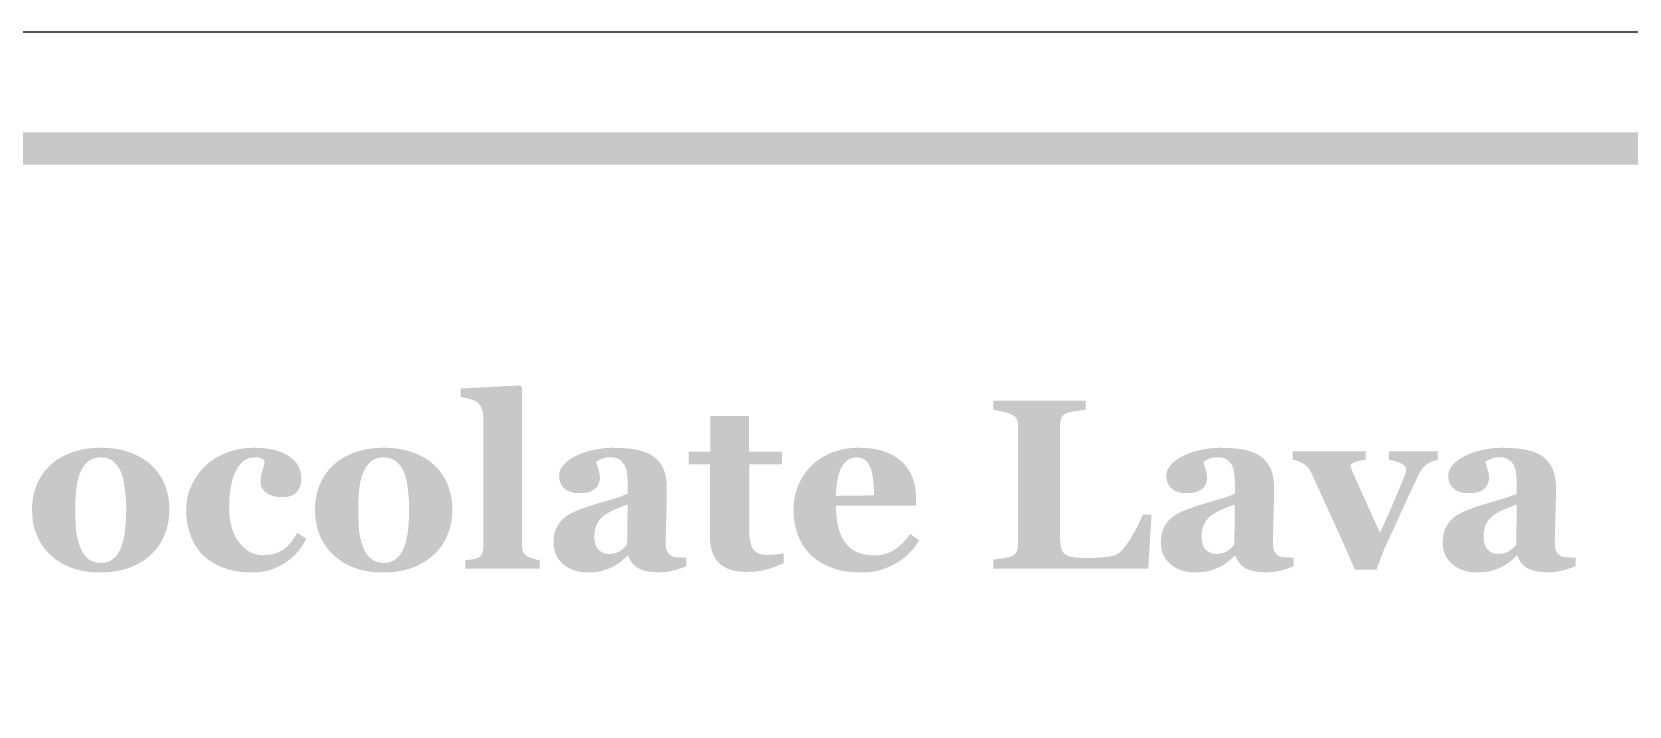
# Model space of a CAD drawing. Header units: millimetres. Extents: x 6 to 294, y 109 to 451.
# Drawn here: x 216.31 to 236.07, y 381.5 to 389.84 of the extents above; entities that cross this region are included whole.
import ezdxf

# ---------------------------------------------------------------- set-up
doc = ezdxf.new("R2010")
doc.units = ezdxf.units.MM
doc.layers.add('CUT', color=1, linetype='Continuous')
doc.layers.add('RASTER', color=7, linetype='Continuous')

msp = doc.modelspace()

# ---------------------------------------------------------------- hatches: boundary and pattern name
at = {"layer": 'RASTER'}
h = msp.add_hatch(color=7, dxfattribs=at)
h.paths.add_polyline_path([(191.207, 386.4), (191.241, 386.916), (191.344, 387.362), (191.516, 387.741), (191.757, 388.05), (192.066, 388.291), (192.444, 388.463), (192.891, 388.566), (193.407, 388.6), (250.607, 388.6), (251.122, 388.566), (251.569, 388.463), (251.947, 388.291), (252.257, 388.05), (252.497, 387.741), (252.669, 387.362), (252.772, 386.916), (252.807, 386.4), (252.807, 373.2), (252.772, 372.684), (252.669, 372.237), (252.497, 371.859), (252.257, 371.55), (251.947, 371.309), (251.569, 371.138), (251.122, 371.034), (250.607, 371), (193.407, 371), (192.891, 371.034), (192.444, 371.138), (192.066, 371.309), (191.757, 371.55), (191.516, 371.859), (191.344, 372.237), (191.241, 372.684), (191.207, 373.2)])
h.paths.add_polyline_path([(191.607, 386.4), (191.607, 373.2), (191.635, 372.778), (191.719, 372.413), (191.86, 372.103), (192.057, 371.85), (192.31, 371.653), (192.619, 371.513), (192.985, 371.428), (193.407, 371.4), (250.607, 371.4), (251.028, 371.428), (251.394, 371.513), (251.703, 371.653), (251.957, 371.85), (252.153, 372.103), (252.294, 372.413), (252.378, 372.778), (252.407, 373.2), (252.407, 386.4), (252.378, 386.822), (252.294, 387.188), (252.153, 387.497), (251.957, 387.75), (251.703, 387.947), (251.394, 388.088), (251.028, 388.172), (250.607, 388.2), (193.407, 388.2), (192.985, 388.172), (192.619, 388.088), (192.31, 387.947), (192.057, 387.75), (191.86, 387.497), (191.719, 387.188), (191.635, 386.822), (191.607, 386.4)], flags=0)
for points in [[(222.592, 383.2), (221.673, 383.2), (221.673, 383.307), (221.683, 383.308), (221.692, 383.308), (221.702, 383.309), (221.711, 383.31), (221.72, 383.311), (221.729, 383.312), (221.738, 383.313), (221.747, 383.314), (221.756, 383.315), (221.765, 383.317), (221.773, 383.318), (221.781, 383.32), (221.789, 383.322), (221.797, 383.324), (221.804, 383.326), (221.811, 383.329), (221.822, 383.334), (221.833, 383.339), (221.842, 383.344), (221.85, 383.35), (221.858, 383.357), (221.864, 383.364), (221.87, 383.371), (221.875, 383.379), (221.879, 383.388), (221.882, 383.397), (221.885, 383.407), (221.887, 383.418), (221.889, 383.429), (221.891, 383.441), (221.891, 383.453), (221.892, 383.467), (221.892, 385.09), (221.891, 385.103), (221.89, 385.117), (221.888, 385.13), (221.886, 385.143), (221.883, 385.156), (221.879, 385.169), (221.874, 385.181), (221.869, 385.193), (221.863, 385.204), (221.857, 385.215), (221.85, 385.225), (221.842, 385.235), (221.834, 385.244), (221.826, 385.252), (221.817, 385.259), (221.808, 385.265), (221.8, 385.27), (221.792, 385.275), (221.782, 385.28), (221.771, 385.284), (221.76, 385.289), (221.747, 385.293), (221.734, 385.298), (221.719, 385.302), (221.705, 385.306), (221.691, 385.31), (221.677, 385.313), (221.664, 385.316), (221.651, 385.318), (221.638, 385.32), (221.626, 385.322), (221.615, 385.323), (221.615, 385.429), (222.352, 385.468), (222.374, 385.444), (222.374, 383.486), (222.374, 383.472), (222.375, 383.46), (222.376, 383.448), (222.378, 383.437), (222.381, 383.426), (222.384, 383.416), (222.388, 383.406), (222.393, 383.398), (222.398, 383.39), (222.404, 383.382), (222.41, 383.375), (222.417, 383.368), (222.426, 383.361), (222.434, 383.355), (222.444, 383.35), (222.454, 383.345), (222.461, 383.342), (222.469, 383.339), (222.476, 383.336), (222.484, 383.333), (222.492, 383.33), (222.5, 383.327), (222.508, 383.324), (222.516, 383.322), (222.524, 383.319), (222.532, 383.317), (222.541, 383.315), (222.551, 383.313), (222.56, 383.311), (222.571, 383.309), (222.581, 383.308), (222.592, 383.307)], [(230.161, 383.867), (230.12, 383.2), (228.205, 383.2), (228.205, 383.314), (228.218, 383.315), (228.232, 383.317), (228.246, 383.318), (228.261, 383.32), (228.276, 383.322), (228.292, 383.324), (228.308, 383.326), (228.325, 383.328), (228.342, 383.331), (228.357, 383.333), (228.37, 383.335), (228.382, 383.338), (228.393, 383.34), (228.402, 383.342), (228.41, 383.344), (228.416, 383.346), (228.429, 383.352), (228.44, 383.358), (228.451, 383.364), (228.461, 383.371), (228.469, 383.378), (228.477, 383.386), (228.484, 383.395), (228.489, 383.404), (228.494, 383.413), (228.498, 383.423), (228.502, 383.434), (228.505, 383.445), (228.507, 383.457), (228.508, 383.47), (228.509, 383.483), (228.51, 383.497), (228.51, 384.964), (228.509, 384.977), (228.509, 384.989), (228.507, 385.001), (228.506, 385.012), (228.503, 385.022), (228.501, 385.032), (228.497, 385.042), (228.494, 385.051), (228.489, 385.059), (228.483, 385.068), (228.475, 385.076), (228.466, 385.084), (228.456, 385.091), (228.444, 385.099), (228.431, 385.106), (228.416, 385.113), (228.404, 385.118), (228.392, 385.123), (228.379, 385.127), (228.366, 385.132), (228.352, 385.136), (228.338, 385.139), (228.323, 385.143), (228.307, 385.146), (228.291, 385.149), (228.277, 385.152), (228.263, 385.154), (228.25, 385.157), (228.237, 385.159), (228.226, 385.161), (228.215, 385.163), (228.205, 385.164), (228.205, 385.279), (229.346, 385.279), (229.346, 385.164), (229.334, 385.163), (229.322, 385.162), (229.309, 385.161), (229.295, 385.159), (229.281, 385.157), (229.266, 385.156), (229.251, 385.154), (229.236, 385.152), (229.22, 385.15), (229.205, 385.147), (229.19, 385.145), (229.176, 385.142), (229.163, 385.139), (229.149, 385.136), (229.137, 385.133), (229.125, 385.129), (229.111, 385.124), (229.099, 385.118), (229.087, 385.112), (229.077, 385.105), (229.068, 385.097), (229.061, 385.089), (229.054, 385.08), (229.049, 385.07), (229.044, 385.06), (229.04, 385.049), (229.037, 385.038), (229.035, 385.027), (229.032, 385.015), (229.031, 385.003), (229.03, 384.991), (229.03, 384.978), (229.03, 383.612), (229.03, 383.588), (229.031, 383.566), (229.032, 383.545), (229.033, 383.525), (229.035, 383.507), (229.037, 383.49), (229.04, 383.474), (229.043, 383.459), (229.047, 383.446), (229.051, 383.433), (229.056, 383.422), (229.062, 383.411), (229.069, 383.401), (229.077, 383.392), (229.085, 383.384), (229.094, 383.377), (229.104, 383.371), (229.115, 383.365), (229.127, 383.359), (229.14, 383.354), (229.154, 383.35), (229.168, 383.347), (229.184, 383.344), (229.2, 383.341), (229.218, 383.339), (229.238, 383.338), (229.259, 383.336), (229.282, 383.335), (229.306, 383.334), (229.332, 383.334), (229.359, 383.333), (229.389, 383.333), (229.418, 383.334), (229.447, 383.334), (229.476, 383.335), (229.504, 383.337), (229.533, 383.339), (229.561, 383.341), (229.589, 383.344), (229.616, 383.347), (229.643, 383.351), (229.668, 383.356), (229.691, 383.362), (229.711, 383.369), (229.73, 383.377), (229.747, 383.387), (229.762, 383.397), (229.775, 383.408), (229.794, 383.428), (229.813, 383.449), (229.832, 383.473), (229.851, 383.498), (229.87, 383.525), (229.889, 383.554), (229.909, 383.585), (229.928, 383.618), (229.948, 383.652), (229.966, 383.685), (229.983, 383.717), (229.999, 383.748), (230.014, 383.779), (230.028, 383.809), (230.041, 383.838), (230.054, 383.867)], [(225.609, 383.267), (225.586, 383.257), (225.562, 383.247), (225.537, 383.238), (225.512, 383.228), (225.487, 383.219), (225.461, 383.21), (225.435, 383.202), (225.409, 383.193), (225.381, 383.186), (225.352, 383.179), (225.322, 383.173), (225.29, 383.169), (225.257, 383.165), (225.222, 383.163), (225.186, 383.161), (225.148, 383.16), (225.093, 383.162), (225.041, 383.167), (224.993, 383.176), (224.949, 383.188), (224.908, 383.204), (224.871, 383.223), (224.838, 383.246), (224.809, 383.272), (224.783, 383.301), (224.76, 383.333), (224.741, 383.369), (224.726, 383.407), (224.714, 383.448), (224.705, 383.492), (224.7, 383.54), (224.698, 383.59), (224.698, 384.489), (224.435, 384.489), (224.435, 384.647), (224.704, 384.647), (224.704, 385.091), (225.18, 385.091), (225.18, 384.647), (225.59, 384.647), (225.59, 384.489), (225.183, 384.489), (225.183, 383.686), (225.184, 383.645), (225.186, 383.607), (225.19, 383.572), (225.195, 383.54), (225.202, 383.511), (225.21, 383.485), (225.22, 383.463), (225.231, 383.443), (225.244, 383.426), (225.259, 383.412), (225.277, 383.399), (225.297, 383.389), (225.32, 383.381), (225.345, 383.376), (225.372, 383.373), (225.401, 383.371), (225.412, 383.371), (225.423, 383.372), (225.435, 383.372), (225.449, 383.373), (225.463, 383.374), (225.478, 383.375), (225.494, 383.376), (225.511, 383.377), (225.528, 383.379), (225.544, 383.38), (225.558, 383.382), (225.571, 383.383), (225.583, 383.385), (225.593, 383.387), (225.602, 383.389), (225.609, 383.39)], [(219.035, 383.153), (218.985, 383.154), (218.936, 383.157), (218.889, 383.161), (218.843, 383.168), (218.799, 383.176), (218.756, 383.186), (218.715, 383.199), (218.676, 383.212), (218.637, 383.228), (218.601, 383.245), (218.566, 383.263), (218.533, 383.283), (218.502, 383.303), (218.472, 383.326), (218.445, 383.349), (218.418, 383.374), (218.394, 383.401), (218.371, 383.429), (218.35, 383.458), (218.33, 383.488), (218.312, 383.519), (218.296, 383.552), (218.281, 383.585), (218.268, 383.62), (218.256, 383.656), (218.246, 383.693), (218.237, 383.73), (218.23, 383.769), (218.225, 383.808), (218.221, 383.848), (218.219, 383.888), (218.218, 383.929), (218.219, 383.967), (218.222, 384.005), (218.226, 384.042), (218.233, 384.078), (218.241, 384.114), (218.252, 384.15), (218.264, 384.185), (218.279, 384.22), (218.294, 384.253), (218.312, 384.286), (218.33, 384.318), (218.35, 384.349), (218.371, 384.378), (218.394, 384.407), (218.418, 384.435), (218.443, 384.461), (218.471, 384.487), (218.5, 384.512), (218.531, 384.535), (218.563, 384.557), (218.597, 384.578), (218.633, 384.597), (218.67, 384.615), (218.709, 384.632), (218.749, 384.647), (218.791, 384.66), (218.833, 384.671), (218.876, 384.68), (218.921, 384.687), (218.966, 384.692), (219.013, 384.695), (219.06, 384.696), (219.126, 384.694), (219.188, 384.689), (219.246, 384.681), (219.301, 384.67), (219.353, 384.656), (219.401, 384.638), (219.445, 384.618), (219.486, 384.594), (219.523, 384.567), (219.555, 384.538), (219.582, 384.507), (219.604, 384.474), (219.621, 384.439), (219.633, 384.401), (219.641, 384.361), (219.643, 384.319), (219.642, 384.293), (219.64, 384.269), (219.635, 384.246), (219.629, 384.224), (219.621, 384.203), (219.612, 384.184), (219.6, 384.166), (219.587, 384.149), (219.572, 384.134), (219.555, 384.121), (219.534, 384.11), (219.512, 384.101), (219.486, 384.094), (219.459, 384.089), (219.428, 384.086), (219.395, 384.085), (219.369, 384.086), (219.343, 384.088), (219.318, 384.092), (219.295, 384.098), (219.272, 384.105), (219.251, 384.114), (219.231, 384.125), (219.212, 384.138), (219.194, 384.151), (219.179, 384.166), (219.167, 384.182), (219.156, 384.198), (219.148, 384.216), (219.142, 384.235), (219.139, 384.254), (219.138, 384.275), (219.138, 384.293), (219.139, 384.311), (219.141, 384.329), (219.144, 384.347), (219.147, 384.364), (219.151, 384.382), (219.156, 384.4), (219.161, 384.417), (219.167, 384.434), (219.172, 384.45), (219.176, 384.465), (219.18, 384.479), (219.183, 384.492), (219.186, 384.504), (219.188, 384.515), (219.189, 384.524), (219.185, 384.531), (219.18, 384.537), (219.176, 384.542), (219.171, 384.547), (219.165, 384.552), (219.16, 384.557), (219.154, 384.561), (219.148, 384.565), (219.141, 384.568), (219.134, 384.571), (219.125, 384.573), (219.116, 384.575), (219.106, 384.576), (219.095, 384.578), (219.083, 384.578), (219.07, 384.578), (219.054, 384.578), (219.038, 384.576), (219.022, 384.574), (219.007, 384.571), (218.992, 384.566), (218.978, 384.561), (218.964, 384.555), (218.95, 384.548), (218.937, 384.539), (218.924, 384.529), (218.911, 384.518), (218.898, 384.505), (218.885, 384.491), (218.873, 384.475), (218.861, 384.458), (218.849, 384.439), (218.838, 384.42), (218.828, 384.4), (218.818, 384.377), (218.808, 384.354), (218.799, 384.328), (218.791, 384.301), (218.784, 384.273), (218.777, 384.243), (218.77, 384.211), (218.765, 384.178), (218.76, 384.144), (218.756, 384.107), (218.753, 384.07), (218.751, 384.03), (218.75, 383.99), (218.749, 383.947), (218.751, 383.883), (218.757, 383.823), (218.767, 383.766), (218.78, 383.712), (218.797, 383.661), (218.818, 383.613), (218.843, 383.568), (218.872, 383.527), (218.903, 383.489), (218.936, 383.457), (218.97, 383.429), (219.006, 383.407), (219.043, 383.389), (219.082, 383.377), (219.122, 383.369), (219.164, 383.367), (219.204, 383.368), (219.241, 383.372), (219.277, 383.377), (219.31, 383.385), (219.341, 383.395), (219.37, 383.408), (219.398, 383.423), (219.423, 383.44), (219.446, 383.459), (219.469, 383.48), (219.492, 383.502), (219.513, 383.527), (219.534, 383.554), (219.555, 383.582), (219.574, 383.613), (219.593, 383.645), (219.703, 383.569), (219.691, 383.547), (219.679, 383.525), (219.667, 383.504), (219.653, 383.484), (219.639, 383.463), (219.625, 383.444), (219.61, 383.425), (219.595, 383.406), (219.579, 383.388), (219.562, 383.37), (219.544, 383.353), (219.525, 383.336), (219.506, 383.32), (219.486, 383.304), (219.465, 383.289), (219.444, 383.275), (219.421, 383.26), (219.397, 383.247), (219.374, 383.234), (219.351, 383.222), (219.327, 383.211), (219.304, 383.201), (219.28, 383.192), (219.256, 383.184), (219.232, 383.177), (219.207, 383.17), (219.181, 383.165), (219.153, 383.161), (219.125, 383.157), (219.096, 383.155), (219.066, 383.154), (219.035, 383.153)], [(233.703, 384.546), (233.686, 384.543), (233.67, 384.539), (233.654, 384.534), (233.638, 384.529), (233.622, 384.522), (233.606, 384.514), (233.59, 384.506), (233.574, 384.496), (233.559, 384.486), (233.545, 384.474), (233.531, 384.461), (233.517, 384.446), (233.505, 384.43), (233.493, 384.412), (233.482, 384.394), (233.471, 384.373), (233.446, 384.32), (233.42, 384.266), (233.395, 384.212), (233.37, 384.159), (233.344, 384.105), (233.319, 384.05), (233.295, 383.996), (233.27, 383.942), (233.245, 383.888), (233.221, 383.834), (233.196, 383.781), (233.172, 383.728), (233.148, 383.675), (233.123, 383.623), (233.1, 383.572), (233.076, 383.521), (233.068, 383.505), (233.061, 383.488), (233.053, 383.47), (233.044, 383.45), (233.036, 383.43), (233.027, 383.409), (233.018, 383.386), (233.009, 383.363), (233, 383.339), (232.991, 383.315), (232.983, 383.293), (232.975, 383.27), (232.967, 383.249), (232.96, 383.227), (232.953, 383.207), (232.947, 383.187), (232.677, 383.187), (232.636, 383.283), (232.596, 383.374), (232.558, 383.461), (232.521, 383.545), (232.486, 383.624), (232.452, 383.699), (232.42, 383.769), (232.389, 383.836), (232.359, 383.901), (232.329, 383.967), (232.298, 384.034), (232.267, 384.103), (232.235, 384.173), (232.202, 384.244), (232.17, 384.316), (232.137, 384.389), (232.128, 384.406), (232.119, 384.422), (232.109, 384.437), (232.097, 384.451), (232.085, 384.464), (232.071, 384.476), (232.057, 384.488), (232.041, 384.498), (232.024, 384.507), (232.008, 384.516), (231.992, 384.523), (231.975, 384.53), (231.958, 384.535), (231.942, 384.54), (231.925, 384.544), (231.908, 384.546), (231.908, 384.653), (232.811, 384.653), (232.811, 384.546), (232.798, 384.546), (232.785, 384.544), (232.771, 384.542), (232.756, 384.54), (232.741, 384.537), (232.726, 384.533), (232.71, 384.529), (232.693, 384.524), (232.678, 384.519), (232.664, 384.513), (232.652, 384.507), (232.643, 384.501), (232.635, 384.494), (232.63, 384.487), (232.627, 384.479), (232.626, 384.471), (232.626, 384.469), (232.626, 384.467), (232.627, 384.464), (232.627, 384.46), (232.628, 384.457), (232.629, 384.453), (232.63, 384.449), (232.632, 384.445), (232.633, 384.441), (232.635, 384.436), (232.637, 384.431), (232.638, 384.426), (232.64, 384.421), (232.642, 384.416), (232.644, 384.411), (232.646, 384.406), (232.659, 384.376), (232.673, 384.344), (232.688, 384.308), (232.705, 384.27), (232.724, 384.228), (232.744, 384.183), (232.765, 384.136), (232.788, 384.085), (232.812, 384.032), (232.836, 383.979), (232.86, 383.925), (232.885, 383.87), (232.91, 383.814), (232.936, 383.758), (232.962, 383.701), (232.988, 383.644), (233.006, 383.684), (233.024, 383.723), (233.042, 383.763), (233.059, 383.802), (233.077, 383.841), (233.094, 383.88), (233.111, 383.918), (233.128, 383.957), (233.145, 383.996), (233.163, 384.038), (233.182, 384.083), (233.202, 384.131), (233.223, 384.181), (233.245, 384.234), (233.268, 384.289), (233.292, 384.347), (233.296, 384.356), (233.298, 384.364), (233.301, 384.371), (233.303, 384.379), (233.305, 384.386), (233.306, 384.392), (233.307, 384.398), (233.308, 384.404), (233.308, 384.409), (233.309, 384.414), (233.309, 384.419), (233.309, 384.422), (233.31, 384.426), (233.31, 384.429), (233.31, 384.431), (233.31, 384.433), (233.31, 384.44), (233.308, 384.446), (233.306, 384.452), (233.304, 384.458), (233.3, 384.464), (233.296, 384.469), (233.29, 384.474), (233.284, 384.48), (233.278, 384.484), (233.271, 384.489), (233.264, 384.494), (233.256, 384.498), (233.249, 384.502), (233.241, 384.506), (233.232, 384.51), (233.224, 384.514), (233.215, 384.518), (233.205, 384.521), (233.197, 384.524), (233.188, 384.527), (233.179, 384.529), (233.17, 384.532), (233.162, 384.534), (233.153, 384.536), (233.145, 384.538), (233.137, 384.539), (233.13, 384.541), (233.123, 384.542), (233.116, 384.543), (233.109, 384.544), (233.103, 384.545), (233.098, 384.546), (233.098, 384.653), (233.703, 384.653)]]:
    msp.add_hatch(color=7, dxfattribs=at).paths.add_polyline_path(points)
h = msp.add_hatch(color=7, dxfattribs=at)
h.paths.add_polyline_path([(217.787, 384.48), (217.813, 384.454), (217.838, 384.427), (217.861, 384.399), (217.883, 384.369), (217.903, 384.338), (217.921, 384.306), (217.938, 384.273), (217.953, 384.239), (217.966, 384.203), (217.978, 384.167), (217.987, 384.13), (217.995, 384.092), (218.002, 384.054), (218.006, 384.014), (218.009, 383.975), (218.01, 383.934), (218.009, 383.894), (218.006, 383.854), (218.002, 383.815), (217.996, 383.776), (217.988, 383.738), (217.978, 383.7), (217.967, 383.663), (217.953, 383.627), (217.938, 383.592), (217.922, 383.557), (217.904, 383.525), (217.884, 383.493), (217.863, 383.463), (217.84, 383.434), (217.815, 383.406), (217.789, 383.38), (217.759, 383.354), (217.728, 383.328), (217.695, 383.305), (217.662, 383.283), (217.626, 383.263), (217.59, 383.244), (217.552, 383.227), (217.512, 383.212), (217.472, 383.198), (217.429, 383.186), (217.386, 383.176), (217.34, 383.168), (217.294, 383.161), (217.246, 383.157), (217.196, 383.154), (217.145, 383.153), (217.101, 383.154), (217.058, 383.156), (217.015, 383.16), (216.974, 383.166), (216.933, 383.173), (216.893, 383.182), (216.855, 383.192), (216.817, 383.204), (216.78, 383.218), (216.744, 383.233), (216.709, 383.25), (216.675, 383.268), (216.642, 383.289), (216.611, 383.31), (216.58, 383.333), (216.551, 383.358), (216.524, 383.383), (216.498, 383.41), (216.474, 383.438), (216.451, 383.468), (216.43, 383.499), (216.41, 383.531), (216.392, 383.565), (216.375, 383.601), (216.36, 383.637), (216.347, 383.675), (216.336, 383.714), (216.327, 383.754), (216.32, 383.794), (216.315, 383.836), (216.312, 383.879), (216.311, 383.924), (216.311, 383.967), (216.314, 384.009), (216.318, 384.05), (216.325, 384.09), (216.333, 384.128), (216.342, 384.165), (216.354, 384.202), (216.367, 384.236), (216.382, 384.27), (216.399, 384.303), (216.417, 384.335), (216.437, 384.366), (216.459, 384.396), (216.483, 384.425), (216.509, 384.453), (216.536, 384.48), (216.564, 384.505), (216.593, 384.529), (216.625, 384.551), (216.657, 384.571), (216.691, 384.59), (216.727, 384.608), (216.764, 384.624), (216.803, 384.639), (216.844, 384.652), (216.885, 384.664), (216.928, 384.674), (216.972, 384.682), (217.017, 384.688), (217.063, 384.692), (217.11, 384.695), (217.159, 384.696), (217.209, 384.695), (217.258, 384.692), (217.306, 384.688), (217.351, 384.682), (217.396, 384.674), (217.439, 384.664), (217.48, 384.652), (217.52, 384.639), (217.558, 384.624), (217.595, 384.608), (217.63, 384.59), (217.665, 384.571), (217.697, 384.551), (217.729, 384.529), (217.759, 384.505), (217.787, 384.48)])
h.paths.add_polyline_path([(217.412, 383.465), (217.42, 383.486), (217.427, 383.508), (217.434, 383.532), (217.44, 383.556), (217.446, 383.581), (217.451, 383.608), (217.456, 383.636), (217.46, 383.664), (217.463, 383.694), (217.466, 383.725), (217.469, 383.758), (217.471, 383.791), (217.473, 383.826), (217.474, 383.862), (217.475, 383.899), (217.475, 383.937), (217.475, 383.963), (217.474, 383.99), (217.473, 384.018), (217.471, 384.047), (217.469, 384.076), (217.467, 384.107), (217.464, 384.139), (217.46, 384.171), (217.457, 384.203), (217.452, 384.234), (217.447, 384.262), (217.442, 384.289), (217.436, 384.314), (217.43, 384.338), (217.424, 384.359), (217.416, 384.379), (217.407, 384.402), (217.397, 384.423), (217.386, 384.443), (217.375, 384.462), (217.362, 384.479), (217.349, 384.495), (217.334, 384.51), (217.319, 384.524), (217.303, 384.537), (217.286, 384.547), (217.268, 384.556), (217.249, 384.564), (217.228, 384.57), (217.207, 384.574), (217.185, 384.576), (217.162, 384.577), (217.136, 384.576), (217.112, 384.573), (217.089, 384.569), (217.068, 384.563), (217.048, 384.555), (217.029, 384.545), (217.012, 384.533), (216.995, 384.52), (216.98, 384.505), (216.966, 384.489), (216.953, 384.472), (216.94, 384.454), (216.929, 384.435), (216.918, 384.415), (216.908, 384.394), (216.899, 384.372), (216.892, 384.351), (216.885, 384.328), (216.879, 384.305), (216.873, 384.281), (216.868, 384.256), (216.864, 384.231), (216.86, 384.204), (216.857, 384.176), (216.854, 384.148), (216.852, 384.12), (216.85, 384.091), (216.848, 384.062), (216.847, 384.033), (216.846, 384.003), (216.845, 383.973), (216.845, 383.943), (216.845, 383.904), (216.846, 383.866), (216.847, 383.831), (216.848, 383.797), (216.849, 383.765), (216.851, 383.734), (216.853, 383.705), (216.855, 383.678), (216.858, 383.652), (216.862, 383.626), (216.867, 383.6), (216.873, 383.573), (216.88, 383.547), (216.887, 383.521), (216.896, 383.494), (216.905, 383.468), (216.914, 383.446), (216.924, 383.425), (216.935, 383.405), (216.946, 383.387), (216.959, 383.369), (216.972, 383.353), (216.987, 383.338), (217.002, 383.325), (217.018, 383.312), (217.036, 383.301), (217.054, 383.292), (217.073, 383.285), (217.094, 383.279), (217.115, 383.275), (217.138, 383.273), (217.162, 383.272), (217.183, 383.273), (217.204, 383.275), (217.224, 383.279), (217.243, 383.284), (217.262, 383.291), (217.279, 383.299), (217.296, 383.309), (217.312, 383.321), (217.328, 383.334), (217.342, 383.348), (217.356, 383.364), (217.369, 383.381), (217.381, 383.4), (217.392, 383.42), (217.403, 383.442), (217.412, 383.465)], flags=0)
h = msp.add_hatch(color=7, dxfattribs=at)
h.paths.add_polyline_path([(221.288, 384.48), (221.314, 384.454), (221.339, 384.427), (221.362, 384.399), (221.384, 384.369), (221.404, 384.338), (221.422, 384.306), (221.439, 384.273), (221.454, 384.239), (221.467, 384.203), (221.479, 384.167), (221.488, 384.13), (221.496, 384.092), (221.503, 384.054), (221.507, 384.014), (221.51, 383.975), (221.511, 383.934), (221.51, 383.894), (221.507, 383.854), (221.503, 383.815), (221.497, 383.776), (221.489, 383.738), (221.479, 383.7), (221.468, 383.663), (221.454, 383.627), (221.439, 383.592), (221.423, 383.557), (221.405, 383.525), (221.385, 383.493), (221.364, 383.463), (221.34, 383.434), (221.316, 383.406), (221.29, 383.38), (221.26, 383.354), (221.229, 383.328), (221.196, 383.305), (221.163, 383.283), (221.127, 383.263), (221.091, 383.244), (221.053, 383.227), (221.013, 383.212), (220.973, 383.198), (220.93, 383.186), (220.887, 383.176), (220.841, 383.168), (220.795, 383.161), (220.747, 383.157), (220.697, 383.154), (220.646, 383.153), (220.602, 383.154), (220.559, 383.156), (220.516, 383.16), (220.475, 383.166), (220.434, 383.173), (220.394, 383.182), (220.356, 383.192), (220.318, 383.204), (220.281, 383.218), (220.245, 383.233), (220.21, 383.25), (220.176, 383.268), (220.143, 383.289), (220.112, 383.31), (220.081, 383.333), (220.052, 383.358), (220.025, 383.383), (219.999, 383.41), (219.975, 383.438), (219.952, 383.468), (219.931, 383.499), (219.911, 383.531), (219.893, 383.565), (219.876, 383.601), (219.861, 383.637), (219.848, 383.675), (219.837, 383.714), (219.828, 383.754), (219.821, 383.794), (219.816, 383.836), (219.813, 383.879), (219.812, 383.924), (219.812, 383.967), (219.815, 384.009), (219.819, 384.05), (219.826, 384.09), (219.834, 384.128), (219.843, 384.165), (219.855, 384.202), (219.868, 384.236), (219.883, 384.27), (219.9, 384.303), (219.918, 384.335), (219.938, 384.366), (219.96, 384.396), (219.984, 384.425), (220.01, 384.453), (220.037, 384.48), (220.065, 384.505), (220.094, 384.529), (220.125, 384.551), (220.158, 384.571), (220.192, 384.59), (220.228, 384.608), (220.265, 384.624), (220.304, 384.639), (220.345, 384.652), (220.386, 384.664), (220.429, 384.674), (220.473, 384.682), (220.518, 384.688), (220.564, 384.692), (220.611, 384.695), (220.66, 384.696), (220.71, 384.695), (220.759, 384.692), (220.807, 384.688), (220.852, 384.682), (220.897, 384.674), (220.94, 384.664), (220.981, 384.652), (221.021, 384.639), (221.059, 384.624), (221.096, 384.608), (221.131, 384.59), (221.166, 384.571), (221.198, 384.551), (221.23, 384.529), (221.26, 384.505), (221.288, 384.48)])
h.paths.add_polyline_path([(220.913, 383.465), (220.921, 383.486), (220.928, 383.508), (220.935, 383.532), (220.941, 383.556), (220.947, 383.581), (220.952, 383.608), (220.957, 383.636), (220.961, 383.664), (220.964, 383.694), (220.967, 383.725), (220.97, 383.758), (220.972, 383.791), (220.974, 383.826), (220.975, 383.862), (220.976, 383.899), (220.976, 383.937), (220.976, 383.963), (220.975, 383.99), (220.974, 384.018), (220.972, 384.047), (220.97, 384.076), (220.968, 384.107), (220.965, 384.139), (220.961, 384.171), (220.958, 384.203), (220.953, 384.234), (220.948, 384.262), (220.943, 384.289), (220.937, 384.314), (220.931, 384.338), (220.925, 384.359), (220.917, 384.379), (220.908, 384.402), (220.898, 384.423), (220.887, 384.443), (220.876, 384.462), (220.863, 384.479), (220.849, 384.495), (220.835, 384.51), (220.82, 384.524), (220.804, 384.537), (220.787, 384.547), (220.769, 384.556), (220.75, 384.564), (220.729, 384.57), (220.708, 384.574), (220.686, 384.576), (220.663, 384.577), (220.637, 384.576), (220.613, 384.573), (220.59, 384.569), (220.569, 384.563), (220.549, 384.555), (220.53, 384.545), (220.513, 384.533), (220.496, 384.52), (220.481, 384.505), (220.467, 384.489), (220.454, 384.472), (220.441, 384.454), (220.43, 384.435), (220.419, 384.415), (220.409, 384.394), (220.4, 384.372), (220.393, 384.351), (220.386, 384.328), (220.38, 384.305), (220.374, 384.281), (220.369, 384.256), (220.365, 384.231), (220.361, 384.204), (220.358, 384.176), (220.355, 384.148), (220.353, 384.12), (220.351, 384.091), (220.349, 384.062), (220.348, 384.033), (220.347, 384.003), (220.346, 383.973), (220.346, 383.943), (220.346, 383.904), (220.347, 383.866), (220.348, 383.831), (220.349, 383.797), (220.35, 383.765), (220.352, 383.734), (220.354, 383.705), (220.356, 383.678), (220.359, 383.652), (220.363, 383.626), (220.368, 383.6), (220.374, 383.573), (220.381, 383.547), (220.388, 383.521), (220.397, 383.494), (220.406, 383.468), (220.415, 383.446), (220.425, 383.425), (220.436, 383.405), (220.447, 383.387), (220.46, 383.369), (220.473, 383.353), (220.488, 383.338), (220.503, 383.325), (220.519, 383.312), (220.537, 383.301), (220.555, 383.292), (220.574, 383.285), (220.595, 383.279), (220.616, 383.275), (220.639, 383.273), (220.663, 383.272), (220.684, 383.273), (220.705, 383.275), (220.725, 383.279), (220.744, 383.284), (220.763, 383.291), (220.78, 383.299), (220.797, 383.309), (220.813, 383.321), (220.829, 383.334), (220.843, 383.348), (220.857, 383.364), (220.87, 383.381), (220.882, 383.4), (220.893, 383.42), (220.903, 383.442), (220.913, 383.465)], flags=0)
h = msp.add_hatch(color=7, dxfattribs=at)
h.paths.add_polyline_path([(224.407, 383.231), (224.39, 383.224), (224.373, 383.217), (224.355, 383.211), (224.336, 383.204), (224.317, 383.198), (224.297, 383.191), (224.276, 383.185), (224.254, 383.179), (224.232, 383.174), (224.21, 383.169), (224.187, 383.165), (224.164, 383.162), (224.141, 383.159), (224.117, 383.158), (224.093, 383.156), (224.068, 383.156), (224.025, 383.157), (223.984, 383.159), (223.947, 383.164), (223.912, 383.169), (223.88, 383.177), (223.852, 383.186), (223.826, 383.197), (223.803, 383.21), (223.783, 383.224), (223.764, 383.239), (223.747, 383.256), (223.732, 383.275), (223.718, 383.294), (223.706, 383.316), (223.696, 383.338), (223.687, 383.363), (223.679, 383.363), (223.666, 383.35), (223.654, 383.339), (223.642, 383.327), (223.63, 383.316), (223.618, 383.306), (223.606, 383.296), (223.594, 383.287), (223.583, 383.278), (223.571, 383.269), (223.559, 383.261), (223.547, 383.253), (223.535, 383.245), (223.522, 383.238), (223.51, 383.231), (223.497, 383.224), (223.484, 383.218), (223.467, 383.21), (223.45, 383.203), (223.433, 383.196), (223.416, 383.19), (223.4, 383.184), (223.383, 383.179), (223.367, 383.174), (223.351, 383.17), (223.335, 383.166), (223.316, 383.163), (223.296, 383.161), (223.275, 383.158), (223.252, 383.157), (223.227, 383.156), (223.201, 383.155), (223.173, 383.155), (223.132, 383.156), (223.091, 383.161), (223.053, 383.169), (223.016, 383.18), (222.98, 383.194), (222.946, 383.211), (222.914, 383.231), (222.883, 383.255), (222.855, 383.281), (222.831, 383.309), (222.81, 383.339), (222.793, 383.372), (222.78, 383.406), (222.771, 383.442), (222.765, 383.48), (222.763, 383.521), (222.764, 383.544), (222.765, 383.567), (222.767, 383.588), (222.77, 383.609), (222.773, 383.629), (222.778, 383.648), (222.783, 383.666), (222.79, 383.683), (222.796, 383.699), (222.804, 383.715), (222.812, 383.73), (222.821, 383.745), (222.831, 383.76), (222.841, 383.774), (222.852, 383.788), (222.864, 383.801), (222.875, 383.812), (222.887, 383.823), (222.899, 383.833), (222.912, 383.843), (222.925, 383.853), (222.938, 383.862), (222.952, 383.87), (222.966, 383.878), (222.981, 383.886), (222.996, 383.893), (223.011, 383.901), (223.027, 383.908), (223.043, 383.915), (223.059, 383.922), (223.076, 383.929), (223.093, 383.935), (223.127, 383.947), (223.162, 383.96), (223.199, 383.972), (223.238, 383.985), (223.278, 383.997), (223.32, 384.01), (223.364, 384.023), (223.409, 384.036), (223.454, 384.049), (223.495, 384.061), (223.534, 384.073), (223.569, 384.085), (223.601, 384.096), (223.63, 384.108), (223.656, 384.118), (223.679, 384.129), (223.679, 384.269), (223.679, 384.279), (223.678, 384.289), (223.678, 384.3), (223.677, 384.312), (223.676, 384.324), (223.675, 384.337), (223.674, 384.351), (223.673, 384.366), (223.671, 384.381), (223.669, 384.395), (223.667, 384.408), (223.664, 384.421), (223.66, 384.434), (223.657, 384.445), (223.652, 384.457), (223.648, 384.467), (223.642, 384.479), (223.636, 384.49), (223.629, 384.5), (223.622, 384.51), (223.613, 384.52), (223.604, 384.529), (223.594, 384.538), (223.583, 384.546), (223.572, 384.554), (223.56, 384.56), (223.547, 384.566), (223.533, 384.57), (223.518, 384.574), (223.502, 384.576), (223.485, 384.578), (223.468, 384.578), (223.452, 384.578), (223.437, 384.577), (223.422, 384.576), (223.409, 384.574), (223.395, 384.571), (223.383, 384.568), (223.371, 384.564), (223.36, 384.56), (223.35, 384.556), (223.34, 384.551), (223.33, 384.546), (223.321, 384.542), (223.313, 384.537), (223.305, 384.532), (223.297, 384.528), (223.291, 384.523), (223.292, 384.515), (223.294, 384.506), (223.296, 384.496), (223.299, 384.486), (223.302, 384.474), (223.306, 384.462), (223.311, 384.448), (223.315, 384.433), (223.32, 384.418), (223.324, 384.404), (223.328, 384.389), (223.331, 384.374), (223.333, 384.36), (223.335, 384.346), (223.336, 384.332), (223.336, 384.318), (223.336, 384.311), (223.335, 384.304), (223.334, 384.297), (223.333, 384.29), (223.331, 384.282), (223.328, 384.273), (223.326, 384.265), (223.323, 384.255), (223.319, 384.246), (223.315, 384.238), (223.311, 384.23), (223.307, 384.222), (223.302, 384.215), (223.296, 384.208), (223.291, 384.202), (223.285, 384.196), (223.276, 384.189), (223.267, 384.182), (223.258, 384.176), (223.249, 384.17), (223.239, 384.165), (223.23, 384.16), (223.22, 384.155), (223.209, 384.151), (223.198, 384.147), (223.186, 384.144), (223.172, 384.141), (223.156, 384.139), (223.14, 384.137), (223.121, 384.136), (223.102, 384.135), (223.081, 384.135), (223.051, 384.135), (223.023, 384.138), (222.997, 384.143), (222.973, 384.149), (222.951, 384.158), (222.93, 384.168), (222.912, 384.18), (222.895, 384.194), (222.88, 384.209), (222.867, 384.226), (222.857, 384.243), (222.848, 384.262), (222.841, 384.282), (222.836, 384.303), (222.833, 384.325), (222.832, 384.348), (222.833, 384.369), (222.836, 384.388), (222.841, 384.408), (222.848, 384.426), (222.857, 384.444), (222.869, 384.462), (222.882, 384.479), (222.897, 384.496), (222.914, 384.512), (222.932, 384.527), (222.95, 384.541), (222.97, 384.555), (222.99, 384.568), (223.011, 384.581), (223.033, 384.592), (223.056, 384.603), (223.08, 384.614), (223.104, 384.624), (223.129, 384.633), (223.155, 384.642), (223.182, 384.651), (223.21, 384.658), (223.239, 384.665), (223.269, 384.671), (223.298, 384.677), (223.327, 384.682), (223.356, 384.686), (223.384, 384.69), (223.412, 384.692), (223.439, 384.694), (223.465, 384.695), (223.491, 384.696), (223.526, 384.695), (223.561, 384.695), (223.594, 384.693), (223.627, 384.691), (223.66, 384.689), (223.691, 384.686), (223.722, 384.683), (223.752, 384.679), (223.781, 384.674), (223.81, 384.668), (223.838, 384.661), (223.865, 384.653), (223.891, 384.644), (223.917, 384.633), (223.942, 384.622), (223.966, 384.609), (223.988, 384.596), (224.009, 384.581), (224.029, 384.564), (224.047, 384.546), (224.065, 384.527), (224.081, 384.506), (224.096, 384.484), (224.11, 384.46), (224.123, 384.435), (224.133, 384.408), (224.143, 384.379), (224.15, 384.348), (224.156, 384.316), (224.16, 384.281), (224.163, 384.245), (224.164, 384.206), (224.163, 384.164), (224.163, 384.12), (224.163, 384.074), (224.162, 384.025), (224.161, 383.975), (224.16, 383.923), (224.159, 383.87), (224.157, 383.814), (224.155, 383.759), (224.154, 383.71), (224.153, 383.665), (224.152, 383.626), (224.151, 383.591), (224.151, 383.561), (224.15, 383.535), (224.15, 383.515), (224.151, 383.499), (224.152, 383.484), (224.153, 383.469), (224.155, 383.456), (224.158, 383.443), (224.161, 383.432), (224.166, 383.421), (224.17, 383.411), (224.175, 383.402), (224.181, 383.393), (224.188, 383.385), (224.195, 383.378), (224.203, 383.371), (224.212, 383.365), (224.221, 383.359), (224.231, 383.354), (224.238, 383.351), (224.245, 383.349), (224.254, 383.346), (224.263, 383.344), (224.273, 383.343), (224.284, 383.342), (224.296, 383.341), (224.309, 383.34), (224.323, 383.339), (224.335, 383.339), (224.348, 383.339), (224.36, 383.338), (224.372, 383.338), (224.384, 383.338), (224.396, 383.338), (224.407, 383.338)])
h.paths.add_polyline_path([(223.679, 383.994), (223.658, 383.987), (223.638, 383.98), (223.617, 383.972), (223.597, 383.964), (223.577, 383.956), (223.556, 383.948), (223.536, 383.939), (223.516, 383.93), (223.496, 383.921), (223.478, 383.912), (223.46, 383.903), (223.443, 383.893), (223.427, 383.884), (223.412, 383.874), (223.398, 383.865), (223.384, 383.855), (223.371, 383.844), (223.359, 383.833), (223.347, 383.821), (223.336, 383.808), (223.326, 383.795), (223.316, 383.78), (223.307, 383.766), (223.299, 383.75), (223.292, 383.734), (223.286, 383.717), (223.281, 383.699), (223.276, 383.681), (223.273, 383.662), (223.27, 383.642), (223.269, 383.621), (223.269, 383.6), (223.269, 383.572), (223.272, 383.547), (223.276, 383.523), (223.282, 383.501), (223.289, 383.482), (223.298, 383.464), (223.308, 383.448), (223.321, 383.434), (223.334, 383.422), (223.348, 383.412), (223.363, 383.403), (223.379, 383.396), (223.395, 383.39), (223.412, 383.386), (223.43, 383.384), (223.449, 383.383), (223.468, 383.384), (223.487, 383.385), (223.505, 383.388), (223.522, 383.391), (223.538, 383.396), (223.553, 383.402), (223.568, 383.408), (223.581, 383.416), (223.594, 383.425), (223.606, 383.434), (223.619, 383.443), (223.63, 383.453), (223.641, 383.463), (223.652, 383.474), (223.663, 383.486), (223.673, 383.497)], flags=0)
h = msp.add_hatch(color=7, dxfattribs=at)
h.paths.add_polyline_path([(227.287, 383.55), (227.273, 383.529), (227.26, 383.509), (227.245, 383.489), (227.23, 383.469), (227.214, 383.449), (227.198, 383.43), (227.181, 383.411), (227.163, 383.393), (227.144, 383.374), (227.125, 383.357), (227.106, 383.34), (227.085, 383.324), (227.064, 383.308), (227.043, 383.294), (227.021, 383.279), (226.998, 383.266), (226.973, 383.252), (226.949, 383.24), (226.924, 383.228), (226.899, 383.217), (226.874, 383.207), (226.85, 383.198), (226.825, 383.189), (226.8, 383.182), (226.774, 383.175), (226.747, 383.169), (226.72, 383.164), (226.692, 383.16), (226.662, 383.157), (226.632, 383.155), (226.601, 383.154), (226.569, 383.153), (226.516, 383.154), (226.464, 383.157), (226.415, 383.162), (226.367, 383.169), (226.321, 383.177), (226.277, 383.188), (226.235, 383.2), (226.195, 383.215), (226.156, 383.231), (226.119, 383.248), (226.084, 383.267), (226.051, 383.287), (226.019, 383.308), (225.989, 383.331), (225.961, 383.355), (225.935, 383.38), (225.91, 383.407), (225.887, 383.435), (225.865, 383.463), (225.845, 383.494), (225.827, 383.525), (225.81, 383.557), (225.795, 383.591), (225.781, 383.626), (225.77, 383.661), (225.759, 383.698), (225.751, 383.735), (225.744, 383.773), (225.738, 383.812), (225.734, 383.851), (225.732, 383.891), (225.731, 383.932), (225.732, 383.97), (225.734, 384.006), (225.739, 384.043), (225.745, 384.079), (225.752, 384.114), (225.762, 384.15), (225.773, 384.184), (225.786, 384.219), (225.8, 384.253), (225.816, 384.285), (225.834, 384.317), (225.852, 384.348), (225.873, 384.378), (225.894, 384.407), (225.917, 384.435), (225.942, 384.463), (225.968, 384.488), (225.995, 384.512), (226.024, 384.535), (226.054, 384.557), (226.087, 384.577), (226.121, 384.596), (226.156, 384.614), (226.193, 384.631), (226.232, 384.646), (226.271, 384.659), (226.312, 384.67), (226.354, 384.679), (226.397, 384.687), (226.441, 384.692), (226.486, 384.695), (226.532, 384.696), (226.582, 384.695), (226.63, 384.692), (226.676, 384.689), (226.719, 384.683), (226.76, 384.676), (226.799, 384.668), (226.835, 384.657), (226.869, 384.646), (226.901, 384.633), (226.932, 384.619), (226.962, 384.603), (226.99, 384.586), (227.016, 384.569), (227.041, 384.55), (227.065, 384.529), (227.087, 384.508), (227.108, 384.487), (227.126, 384.464), (227.144, 384.441), (227.16, 384.417), (227.174, 384.392), (227.187, 384.366), (227.199, 384.339), (227.209, 384.311), (227.218, 384.283), (227.226, 384.254), (227.232, 384.224), (227.238, 384.195), (227.242, 384.165), (227.245, 384.135), (227.246, 384.104), (227.247, 384.073), (227.247, 383.978), (226.257, 383.978), (226.259, 383.905), (226.264, 383.837), (226.273, 383.773), (226.286, 383.713), (226.302, 383.659), (226.322, 383.608), (226.345, 383.562), (226.373, 383.521), (226.404, 383.484), (226.439, 383.452), (226.478, 383.425), (226.522, 383.403), (226.57, 383.386), (226.623, 383.374), (226.679, 383.367), (226.74, 383.364), (226.774, 383.365), (226.807, 383.369), (226.84, 383.375), (226.871, 383.383), (226.901, 383.394), (226.931, 383.406), (226.96, 383.422), (226.988, 383.44), (227.015, 383.459), (227.041, 383.48), (227.066, 383.502), (227.09, 383.525), (227.113, 383.55), (227.134, 383.575), (227.155, 383.602), (227.175, 383.631)])
h.paths.add_polyline_path([(226.727, 384.107), (226.727, 384.129), (226.726, 384.151), (226.726, 384.173), (226.725, 384.196), (226.724, 384.218), (226.722, 384.241), (226.72, 384.264), (226.718, 384.287), (226.716, 384.309), (226.713, 384.331), (226.71, 384.351), (226.706, 384.371), (226.702, 384.389), (226.698, 384.406), (226.693, 384.423), (226.687, 384.438), (226.681, 384.454), (226.674, 384.47), (226.666, 384.485), (226.658, 384.498), (226.649, 384.511), (226.64, 384.522), (226.63, 384.532), (226.619, 384.542), (226.608, 384.55), (226.596, 384.557), (226.584, 384.563), (226.57, 384.568), (226.556, 384.572), (226.542, 384.575), (226.526, 384.576), (226.51, 384.577), (226.483, 384.575), (226.457, 384.57), (226.432, 384.561), (226.409, 384.548), (226.387, 384.532), (226.367, 384.513), (226.348, 384.489), (226.33, 384.463), (226.314, 384.432), (226.3, 384.397), (226.288, 384.358), (226.278, 384.315), (226.27, 384.268), (226.264, 384.216), (226.259, 384.161), (226.257, 384.101)], flags=0)
h = msp.add_hatch(color=7, dxfattribs=at)
h.paths.add_polyline_path([(231.92, 383.231), (231.903, 383.224), (231.886, 383.217), (231.868, 383.211), (231.85, 383.204), (231.83, 383.198), (231.81, 383.191), (231.789, 383.185), (231.768, 383.179), (231.745, 383.174), (231.723, 383.169), (231.7, 383.165), (231.677, 383.162), (231.654, 383.159), (231.63, 383.158), (231.606, 383.156), (231.582, 383.156), (231.538, 383.157), (231.497, 383.159), (231.46, 383.164), (231.425, 383.169), (231.393, 383.177), (231.365, 383.186), (231.339, 383.197), (231.316, 383.21), (231.296, 383.224), (231.277, 383.239), (231.26, 383.256), (231.245, 383.275), (231.231, 383.294), (231.219, 383.316), (231.209, 383.338), (231.201, 383.363), (231.192, 383.363), (231.179, 383.35), (231.167, 383.339), (231.155, 383.327), (231.143, 383.316), (231.131, 383.306), (231.119, 383.296), (231.108, 383.287), (231.096, 383.278), (231.084, 383.269), (231.072, 383.261), (231.06, 383.253), (231.048, 383.245), (231.036, 383.238), (231.023, 383.231), (231.01, 383.224), (230.997, 383.218), (230.98, 383.21), (230.963, 383.203), (230.946, 383.196), (230.929, 383.19), (230.913, 383.184), (230.897, 383.179), (230.88, 383.174), (230.864, 383.17), (230.848, 383.166), (230.829, 383.163), (230.81, 383.161), (230.788, 383.158), (230.765, 383.157), (230.74, 383.156), (230.714, 383.155), (230.687, 383.155), (230.645, 383.156), (230.605, 383.161), (230.566, 383.169), (230.529, 383.18), (230.494, 383.194), (230.46, 383.211), (230.427, 383.231), (230.396, 383.255), (230.368, 383.281), (230.344, 383.309), (230.323, 383.339), (230.306, 383.372), (230.293, 383.406), (230.284, 383.442), (230.278, 383.48), (230.276, 383.521), (230.277, 383.544), (230.278, 383.567), (230.28, 383.588), (230.283, 383.609), (230.287, 383.629), (230.291, 383.648), (230.297, 383.666), (230.303, 383.683), (230.31, 383.699), (230.317, 383.715), (230.326, 383.73), (230.335, 383.745), (230.344, 383.76), (230.355, 383.774), (230.366, 383.788), (230.377, 383.801), (230.389, 383.812), (230.4, 383.823), (230.412, 383.833), (230.425, 383.843), (230.438, 383.853), (230.451, 383.862), (230.465, 383.87), (230.479, 383.878), (230.494, 383.886), (230.509, 383.893), (230.524, 383.901), (230.54, 383.908), (230.556, 383.915), (230.572, 383.922), (230.589, 383.929), (230.606, 383.935), (230.64, 383.947), (230.675, 383.96), (230.712, 383.972), (230.751, 383.985), (230.791, 383.997), (230.833, 384.01), (230.877, 384.023), (230.922, 384.036), (230.967, 384.049), (231.008, 384.061), (231.047, 384.073), (231.082, 384.085), (231.114, 384.096), (231.143, 384.108), (231.169, 384.118), (231.192, 384.129), (231.192, 384.269), (231.192, 384.279), (231.192, 384.289), (231.191, 384.3), (231.19, 384.312), (231.19, 384.324), (231.189, 384.337), (231.187, 384.351), (231.186, 384.366), (231.184, 384.381), (231.182, 384.395), (231.18, 384.408), (231.177, 384.421), (231.174, 384.434), (231.17, 384.445), (231.166, 384.457), (231.161, 384.467), (231.156, 384.479), (231.149, 384.49), (231.142, 384.5), (231.135, 384.51), (231.126, 384.52), (231.117, 384.529), (231.107, 384.538), (231.097, 384.546), (231.085, 384.554), (231.073, 384.56), (231.06, 384.566), (231.046, 384.57), (231.031, 384.574), (231.015, 384.576), (230.998, 384.578), (230.981, 384.578), (230.965, 384.578), (230.95, 384.577), (230.936, 384.576), (230.922, 384.574), (230.909, 384.571), (230.896, 384.568), (230.884, 384.564), (230.873, 384.56), (230.863, 384.556), (230.853, 384.551), (230.843, 384.546), (230.834, 384.542), (230.826, 384.537), (230.818, 384.532), (230.811, 384.528), (230.804, 384.523), (230.805, 384.515), (230.807, 384.506), (230.809, 384.496), (230.812, 384.486), (230.815, 384.474), (230.819, 384.462), (230.824, 384.448), (230.829, 384.433), (230.833, 384.418), (230.838, 384.404), (230.841, 384.389), (230.844, 384.374), (230.846, 384.36), (230.848, 384.346), (230.849, 384.332), (230.849, 384.318), (230.849, 384.311), (230.848, 384.304), (230.847, 384.297), (230.846, 384.29), (230.844, 384.282), (230.842, 384.273), (230.839, 384.265), (230.836, 384.255), (230.832, 384.246), (230.829, 384.238), (230.824, 384.23), (230.82, 384.222), (230.815, 384.215), (230.81, 384.208), (230.804, 384.202), (230.798, 384.196), (230.789, 384.189), (230.78, 384.182), (230.771, 384.176), (230.762, 384.17), (230.753, 384.165), (230.743, 384.16), (230.733, 384.155), (230.722, 384.151), (230.711, 384.147), (230.699, 384.144), (230.685, 384.141), (230.669, 384.139), (230.653, 384.137), (230.635, 384.136), (230.615, 384.135), (230.594, 384.135), (230.564, 384.135), (230.536, 384.138), (230.51, 384.143), (230.486, 384.149), (230.464, 384.158), (230.443, 384.168), (230.425, 384.18), (230.408, 384.194), (230.393, 384.209), (230.381, 384.226), (230.37, 384.243), (230.361, 384.262), (230.354, 384.282), (230.349, 384.303), (230.346, 384.325), (230.345, 384.348), (230.346, 384.369), (230.349, 384.388), (230.354, 384.408), (230.361, 384.426), (230.371, 384.444), (230.382, 384.462), (230.395, 384.479), (230.41, 384.496), (230.427, 384.512), (230.445, 384.527), (230.463, 384.541), (230.483, 384.555), (230.503, 384.568), (230.524, 384.581), (230.546, 384.592), (230.569, 384.603), (230.593, 384.614), (230.617, 384.624), (230.642, 384.633), (230.669, 384.642), (230.696, 384.651), (230.723, 384.658), (230.752, 384.665), (230.782, 384.671), (230.811, 384.677), (230.841, 384.682), (230.869, 384.686), (230.897, 384.69), (230.925, 384.692), (230.952, 384.694), (230.978, 384.695), (231.004, 384.696), (231.04, 384.695), (231.074, 384.695), (231.108, 384.693), (231.141, 384.691), (231.173, 384.689), (231.204, 384.686), (231.235, 384.683), (231.265, 384.679), (231.294, 384.674), (231.323, 384.668), (231.351, 384.661), (231.378, 384.653), (231.404, 384.644), (231.43, 384.633), (231.455, 384.622), (231.479, 384.609), (231.501, 384.596), (231.522, 384.581), (231.542, 384.564), (231.56, 384.546), (231.578, 384.527), (231.594, 384.506), (231.609, 384.484), (231.623, 384.46), (231.636, 384.435), (231.647, 384.408), (231.656, 384.379), (231.663, 384.348), (231.669, 384.316), (231.673, 384.281), (231.676, 384.245), (231.677, 384.206), (231.677, 384.164), (231.676, 384.12), (231.676, 384.074), (231.675, 384.025), (231.674, 383.975), (231.673, 383.923), (231.672, 383.87), (231.67, 383.814), (231.669, 383.759), (231.667, 383.71), (231.666, 383.665), (231.665, 383.626), (231.664, 383.591), (231.664, 383.561), (231.664, 383.535), (231.664, 383.515), (231.664, 383.499), (231.665, 383.484), (231.666, 383.469), (231.668, 383.456), (231.671, 383.443), (231.675, 383.432), (231.679, 383.421), (231.683, 383.411), (231.689, 383.402), (231.695, 383.393), (231.701, 383.385), (231.708, 383.378), (231.716, 383.371), (231.725, 383.365), (231.734, 383.359), (231.744, 383.354), (231.751, 383.351), (231.758, 383.349), (231.767, 383.346), (231.776, 383.344), (231.786, 383.343), (231.798, 383.342), (231.81, 383.341), (231.822, 383.34), (231.836, 383.339), (231.849, 383.339), (231.861, 383.339), (231.874, 383.338), (231.886, 383.338), (231.897, 383.338), (231.909, 383.338), (231.92, 383.338)])
h.paths.add_polyline_path([(231.192, 383.994), (231.171, 383.987), (231.151, 383.98), (231.131, 383.972), (231.11, 383.964), (231.09, 383.956), (231.07, 383.948), (231.049, 383.939), (231.029, 383.93), (231.01, 383.921), (230.991, 383.912), (230.973, 383.903), (230.956, 383.893), (230.94, 383.884), (230.925, 383.874), (230.911, 383.865), (230.897, 383.855), (230.884, 383.844), (230.872, 383.833), (230.86, 383.821), (230.849, 383.808), (230.839, 383.795), (230.829, 383.78), (230.821, 383.766), (230.812, 383.75), (230.805, 383.734), (230.799, 383.717), (230.794, 383.699), (230.789, 383.681), (230.786, 383.662), (230.784, 383.642), (230.782, 383.621), (230.782, 383.6), (230.783, 383.572), (230.785, 383.547), (230.789, 383.523), (230.795, 383.501), (230.802, 383.482), (230.811, 383.464), (230.822, 383.448), (230.834, 383.434), (230.847, 383.422), (230.861, 383.412), (230.876, 383.403), (230.892, 383.396), (230.908, 383.39), (230.925, 383.386), (230.943, 383.384), (230.962, 383.383), (230.982, 383.384), (231, 383.385), (231.018, 383.388), (231.035, 383.391), (231.051, 383.396), (231.067, 383.402), (231.081, 383.408), (231.094, 383.416), (231.107, 383.425), (231.12, 383.434), (231.132, 383.443), (231.143, 383.453), (231.155, 383.463), (231.165, 383.474), (231.176, 383.486), (231.186, 383.497)], flags=0)
h = msp.add_hatch(color=7, dxfattribs=at)
h.paths.add_polyline_path([(235.408, 383.231), (235.391, 383.224), (235.374, 383.217), (235.356, 383.211), (235.337, 383.204), (235.318, 383.198), (235.298, 383.191), (235.277, 383.185), (235.255, 383.179), (235.233, 383.174), (235.211, 383.169), (235.188, 383.165), (235.165, 383.162), (235.141, 383.159), (235.118, 383.158), (235.094, 383.156), (235.069, 383.156), (235.026, 383.157), (234.985, 383.159), (234.948, 383.164), (234.913, 383.169), (234.881, 383.177), (234.853, 383.186), (234.827, 383.197), (234.804, 383.21), (234.784, 383.224), (234.765, 383.239), (234.748, 383.256), (234.733, 383.275), (234.719, 383.294), (234.707, 383.316), (234.697, 383.338), (234.688, 383.363), (234.68, 383.363), (234.667, 383.35), (234.655, 383.339), (234.643, 383.327), (234.631, 383.316), (234.619, 383.306), (234.607, 383.296), (234.595, 383.287), (234.584, 383.278), (234.572, 383.269), (234.56, 383.261), (234.548, 383.253), (234.536, 383.245), (234.523, 383.238), (234.511, 383.231), (234.498, 383.224), (234.485, 383.218), (234.468, 383.21), (234.451, 383.203), (234.434, 383.196), (234.417, 383.19), (234.401, 383.184), (234.384, 383.179), (234.368, 383.174), (234.352, 383.17), (234.336, 383.166), (234.317, 383.163), (234.297, 383.161), (234.276, 383.158), (234.253, 383.157), (234.228, 383.156), (234.202, 383.155), (234.174, 383.155), (234.133, 383.156), (234.092, 383.161), (234.054, 383.169), (234.017, 383.18), (233.981, 383.194), (233.947, 383.211), (233.915, 383.231), (233.884, 383.255), (233.856, 383.281), (233.832, 383.309), (233.811, 383.339), (233.794, 383.372), (233.781, 383.406), (233.772, 383.442), (233.766, 383.48), (233.764, 383.521), (233.765, 383.544), (233.766, 383.567), (233.768, 383.588), (233.771, 383.609), (233.774, 383.629), (233.779, 383.648), (233.784, 383.666), (233.791, 383.683), (233.797, 383.699), (233.805, 383.715), (233.813, 383.73), (233.822, 383.745), (233.832, 383.76), (233.842, 383.774), (233.853, 383.788), (233.865, 383.801), (233.876, 383.812), (233.888, 383.823), (233.9, 383.833), (233.913, 383.843), (233.926, 383.853), (233.939, 383.862), (233.953, 383.87), (233.967, 383.878), (233.982, 383.886), (233.997, 383.893), (234.012, 383.901), (234.028, 383.908), (234.044, 383.915), (234.06, 383.922), (234.077, 383.929), (234.094, 383.935), (234.128, 383.947), (234.163, 383.96), (234.2, 383.972), (234.239, 383.985), (234.279, 383.997), (234.321, 384.01), (234.365, 384.023), (234.41, 384.036), (234.455, 384.049), (234.496, 384.061), (234.535, 384.073), (234.57, 384.085), (234.602, 384.096), (234.631, 384.108), (234.657, 384.118), (234.68, 384.129), (234.68, 384.269), (234.68, 384.279), (234.679, 384.289), (234.679, 384.3), (234.678, 384.312), (234.677, 384.324), (234.676, 384.337), (234.675, 384.351), (234.674, 384.366), (234.672, 384.381), (234.67, 384.395), (234.668, 384.408), (234.665, 384.421), (234.661, 384.434), (234.658, 384.445), (234.653, 384.457), (234.649, 384.467), (234.643, 384.479), (234.637, 384.49), (234.63, 384.5), (234.623, 384.51), (234.614, 384.52), (234.605, 384.529), (234.595, 384.538), (234.584, 384.546), (234.573, 384.554), (234.561, 384.56), (234.548, 384.566), (234.534, 384.57), (234.519, 384.574), (234.503, 384.576), (234.486, 384.578), (234.469, 384.578), (234.453, 384.578), (234.438, 384.577), (234.423, 384.576), (234.41, 384.574), (234.396, 384.571), (234.384, 384.568), (234.372, 384.564), (234.361, 384.56), (234.351, 384.556), (234.341, 384.551), (234.331, 384.546), (234.322, 384.542), (234.314, 384.537), (234.306, 384.532), (234.298, 384.528), (234.291, 384.523), (234.293, 384.515), (234.295, 384.506), (234.297, 384.496), (234.3, 384.486), (234.303, 384.474), (234.307, 384.462), (234.312, 384.448), (234.316, 384.433), (234.321, 384.418), (234.325, 384.404), (234.329, 384.389), (234.332, 384.374), (234.334, 384.36), (234.336, 384.346), (234.337, 384.332), (234.337, 384.318), (234.337, 384.311), (234.336, 384.304), (234.335, 384.297), (234.334, 384.29), (234.332, 384.282), (234.329, 384.273), (234.327, 384.265), (234.324, 384.255), (234.32, 384.246), (234.316, 384.238), (234.312, 384.23), (234.308, 384.222), (234.303, 384.215), (234.297, 384.208), (234.292, 384.202), (234.286, 384.196), (234.277, 384.189), (234.268, 384.182), (234.259, 384.176), (234.25, 384.17), (234.24, 384.165), (234.231, 384.16), (234.22, 384.155), (234.21, 384.151), (234.199, 384.147), (234.187, 384.144), (234.173, 384.141), (234.157, 384.139), (234.141, 384.137), (234.122, 384.136), (234.103, 384.135), (234.082, 384.135), (234.052, 384.135), (234.024, 384.138), (233.998, 384.143), (233.974, 384.149), (233.952, 384.158), (233.931, 384.168), (233.913, 384.18), (233.896, 384.194), (233.881, 384.209), (233.868, 384.226), (233.858, 384.243), (233.849, 384.262), (233.842, 384.282), (233.837, 384.303), (233.834, 384.325), (233.833, 384.348), (233.834, 384.369), (233.837, 384.388), (233.842, 384.408), (233.849, 384.426), (233.858, 384.444), (233.87, 384.462), (233.883, 384.479), (233.898, 384.496), (233.915, 384.512), (233.933, 384.527), (233.951, 384.541), (233.97, 384.555), (233.991, 384.568), (234.012, 384.581), (234.034, 384.592), (234.057, 384.603), (234.081, 384.614), (234.105, 384.624), (234.13, 384.633), (234.156, 384.642), (234.183, 384.651), (234.211, 384.658), (234.24, 384.665), (234.27, 384.671), (234.299, 384.677), (234.328, 384.682), (234.357, 384.686), (234.385, 384.69), (234.413, 384.692), (234.44, 384.694), (234.466, 384.695), (234.492, 384.696), (234.527, 384.695), (234.562, 384.695), (234.595, 384.693), (234.628, 384.691), (234.661, 384.689), (234.692, 384.686), (234.723, 384.683), (234.753, 384.679), (234.782, 384.674), (234.811, 384.668), (234.839, 384.661), (234.866, 384.653), (234.892, 384.644), (234.918, 384.633), (234.943, 384.622), (234.967, 384.609), (234.989, 384.596), (235.01, 384.581), (235.03, 384.564), (235.048, 384.546), (235.066, 384.527), (235.082, 384.506), (235.097, 384.484), (235.111, 384.46), (235.124, 384.435), (235.134, 384.408), (235.144, 384.379), (235.151, 384.348), (235.157, 384.316), (235.161, 384.281), (235.164, 384.245), (235.165, 384.206), (235.164, 384.164), (235.164, 384.12), (235.164, 384.074), (235.163, 384.025), (235.162, 383.975), (235.161, 383.923), (235.159, 383.87), (235.158, 383.814), (235.156, 383.759), (235.155, 383.71), (235.154, 383.665), (235.153, 383.626), (235.152, 383.591), (235.152, 383.561), (235.151, 383.535), (235.151, 383.515), (235.152, 383.499), (235.153, 383.484), (235.154, 383.469), (235.156, 383.456), (235.159, 383.443), (235.162, 383.432), (235.166, 383.421), (235.171, 383.411), (235.176, 383.402), (235.182, 383.393), (235.189, 383.385), (235.196, 383.378), (235.204, 383.371), (235.213, 383.365), (235.222, 383.359), (235.232, 383.354), (235.239, 383.351), (235.246, 383.349), (235.255, 383.346), (235.264, 383.344), (235.274, 383.343), (235.285, 383.342), (235.297, 383.341), (235.31, 383.34), (235.323, 383.339), (235.336, 383.339), (235.349, 383.339), (235.361, 383.338), (235.373, 383.338), (235.385, 383.338), (235.397, 383.338), (235.408, 383.338)])
h.paths.add_polyline_path([(234.68, 383.994), (234.659, 383.987), (234.639, 383.98), (234.618, 383.972), (234.598, 383.964), (234.578, 383.956), (234.557, 383.948), (234.537, 383.939), (234.517, 383.93), (234.497, 383.921), (234.479, 383.912), (234.461, 383.903), (234.444, 383.893), (234.428, 383.884), (234.413, 383.874), (234.399, 383.865), (234.385, 383.855), (234.372, 383.844), (234.36, 383.833), (234.348, 383.821), (234.337, 383.808), (234.327, 383.795), (234.317, 383.78), (234.308, 383.766), (234.3, 383.75), (234.293, 383.734), (234.287, 383.717), (234.282, 383.699), (234.277, 383.681), (234.274, 383.662), (234.271, 383.642), (234.27, 383.621), (234.27, 383.6), (234.27, 383.572), (234.273, 383.547), (234.277, 383.523), (234.283, 383.501), (234.29, 383.482), (234.299, 383.464), (234.309, 383.448), (234.322, 383.434), (234.335, 383.422), (234.349, 383.412), (234.364, 383.403), (234.38, 383.396), (234.396, 383.39), (234.413, 383.386), (234.431, 383.384), (234.45, 383.383), (234.469, 383.384), (234.488, 383.385), (234.506, 383.388), (234.523, 383.391), (234.539, 383.396), (234.554, 383.402), (234.569, 383.408), (234.582, 383.416), (234.595, 383.425), (234.607, 383.434), (234.62, 383.443), (234.631, 383.453), (234.642, 383.463), (234.653, 383.474), (234.664, 383.486), (234.674, 383.497)], flags=0)

# ---------------------------------------------------------------- linework, layer by layer
at = {"layer": 'CUT'}
msp.add_lwpolyline([(193.006, 389.84), (251.007, 389.84), (251.489, 389.819), (251.931, 389.756), (252.332, 389.651), (252.691, 389.503), (253.009, 389.312), (253.285, 389.078)], dxfattribs=at)

doc.saveas('drawing.dxf')
